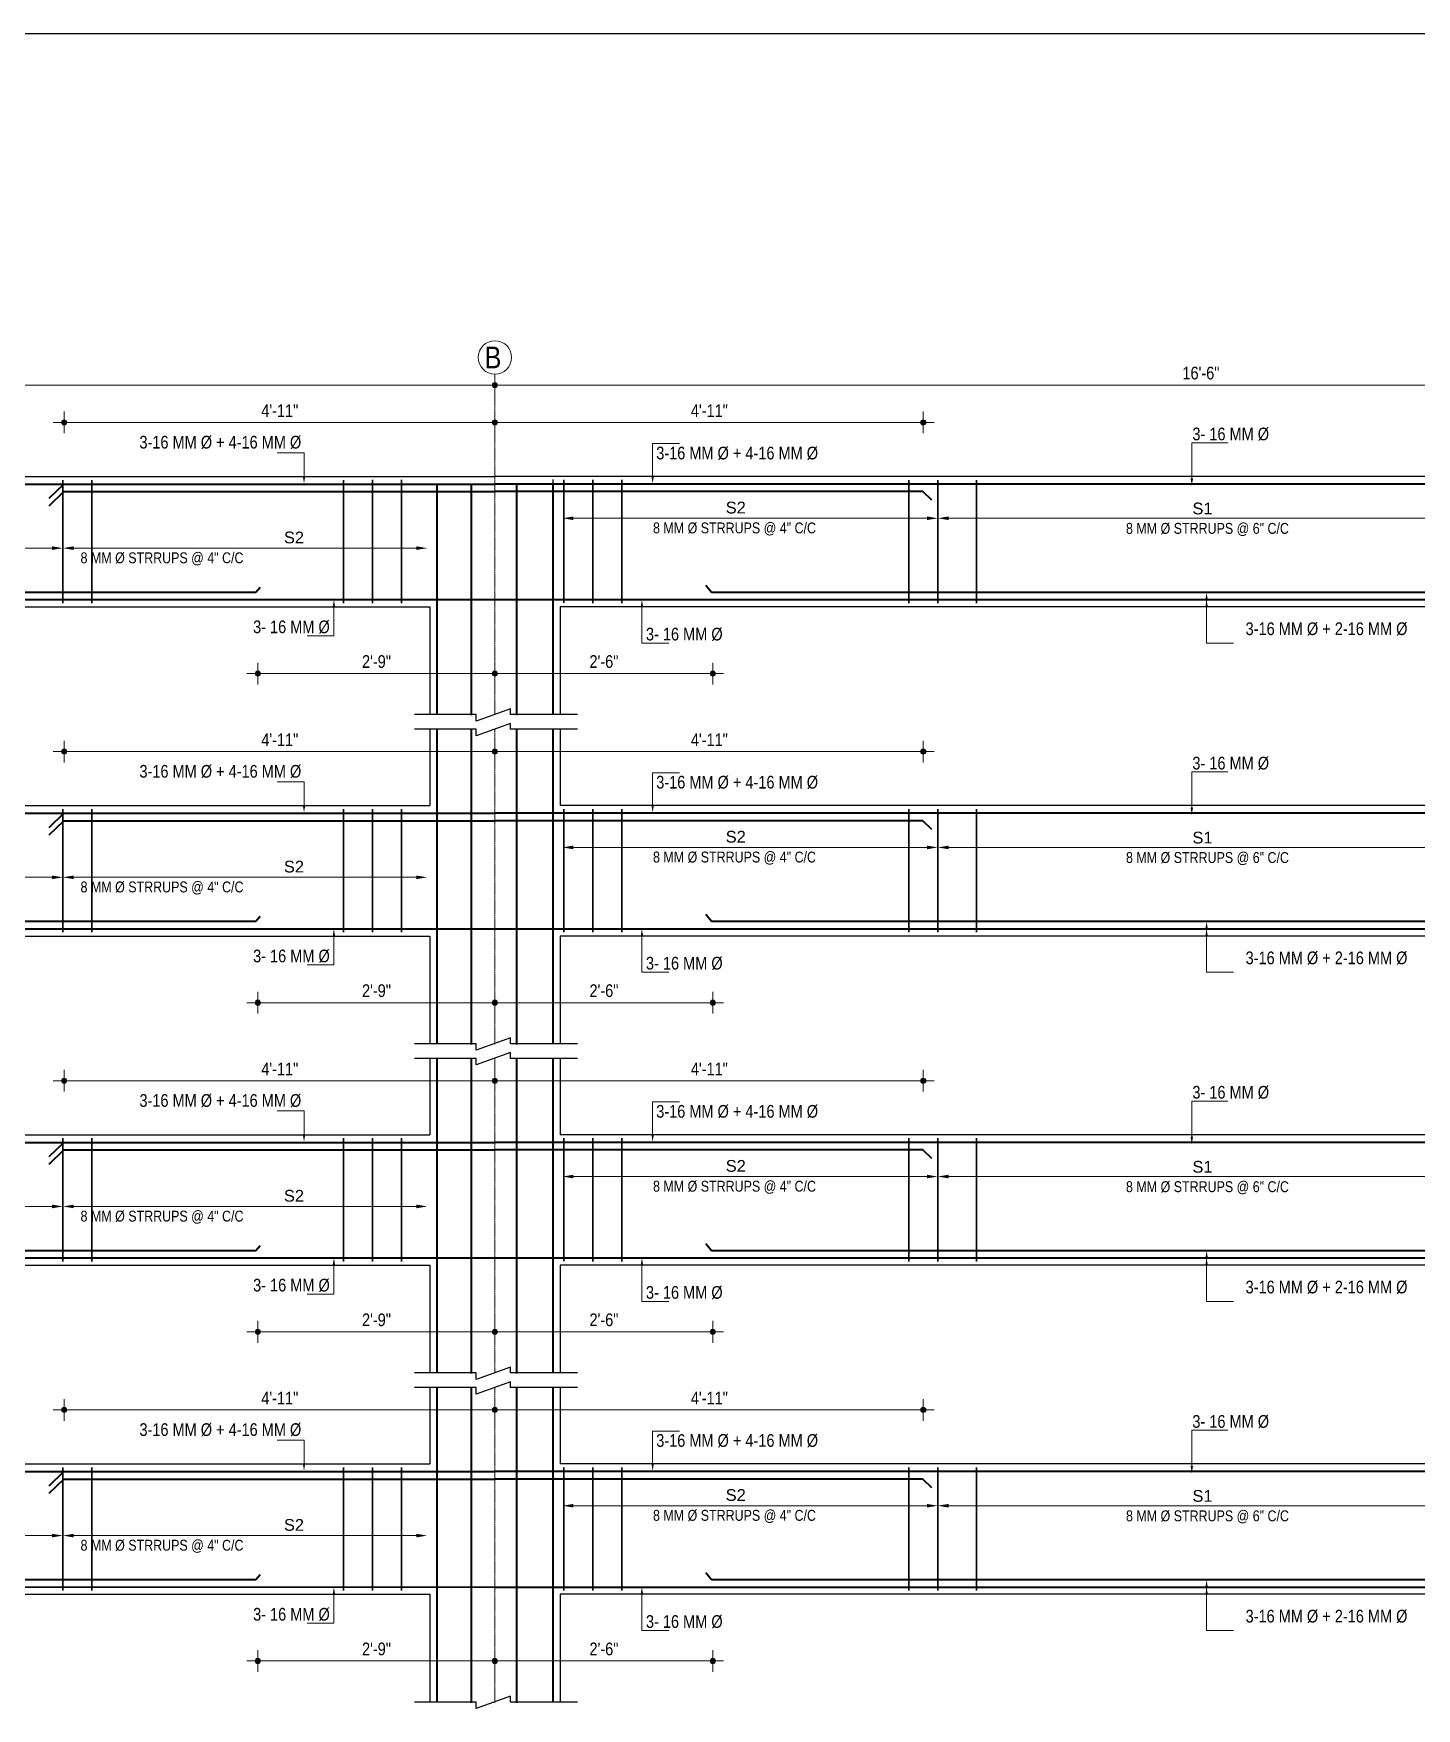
# Model space of a CAD drawing. Header units: inches. Extents: x 57837 to 133168, y 6972 to 27776.
# Drawn here: x 63798 to 64562, y 13902 to 14827 of the extents above; entities that cross this region are included whole.
import ezdxf

# ---------------------------------------------------------------- set-up
doc = ezdxf.new("R2010")
doc.units = ezdxf.units.IN
doc.header["$MEASUREMENT"] = 0
doc.linetypes.add('CENTER', pattern=[2, 1.25, -0.25, 0.25, -0.25])
doc.linetypes.add('CENTER2', pattern=[1.125, 0.75, -0.125, 0.125, -0.125])
for name, color, linetype, lineweight in [('CENTER', 9, 'CENTER', 5), ('DIM', 2, 'Continuous', 13), ('ROD', 1, 'Continuous', 40), ('STIRRUPS', 4, 'Continuous', 30)]:
    doc.layers.add(name, color=color, linetype=linetype, lineweight=lineweight)
for name, color, linetype in [('elevation', 3, 'Continuous'), ('text', 255, 'Continuous'), ('walls', 32, 'Continuous')]:
    doc.layers.add(name, color=color, linetype=linetype)
doc.styles.add('Arial', font='arial.ttf', dxfattribs={"height": 6.5})
doc.styles.get("Standard").update_dxf_attribs({"font": 'ARIALN.TTF', "height": 7})

msp = doc.modelspace()

# ---------------------------------------------------------------- hatches: boundary and pattern name
at = {"lineweight": 13}
h = msp.add_hatch(color=256, dxfattribs=at)
edge = h.paths.add_edge_path()
edge.add_arc((64053.24, 14632.74), 1.42, 180, 540)
h = msp.add_hatch(color=256, dxfattribs=at)
edge = h.paths.add_edge_path()
edge.add_arc((64053.24, 14632.74), 1.42, 0, 360)
h = msp.add_hatch(color=256, dxfattribs=at)
edge = h.paths.add_edge_path()
edge.add_arc((63815.42, 14612.09), 1.42, 180, 540)
h = msp.add_hatch(color=256, dxfattribs=at)
edge = h.paths.add_edge_path()
edge.add_arc((64053.24, 14612.09), 1.42, 180, 540)
h = msp.add_hatch(color=256, dxfattribs=at)
edge = h.paths.add_edge_path()
edge.add_arc((64053.24, 14612.09), 1.42, 0, 360)
h = msp.add_hatch(color=256, dxfattribs=at)
edge = h.paths.add_edge_path()
edge.add_arc((64289.81, 14612.09), 1.42, 0, 360)
h = msp.add_hatch(color=256, dxfattribs=at)
edge = h.paths.add_edge_path()
edge.add_arc((63922.33, 14473.46), 1.42, 180, 540)
h = msp.add_hatch(color=256, dxfattribs=at)
edge = h.paths.add_edge_path()
edge.add_arc((64053.24, 14473.46), 1.42, 0, 360)
h = msp.add_hatch(color=256, dxfattribs=at)
edge = h.paths.add_edge_path()
edge.add_arc((64053.24, 14473.46), 1.42, 180, 540)
h = msp.add_hatch(color=256, dxfattribs=at)
edge = h.paths.add_edge_path()
edge.add_arc((64173.52, 14473.46), 1.42, 0, 360)
h = msp.add_hatch(color=256, dxfattribs=at)
edge = h.paths.add_edge_path()
edge.add_arc((63815.42, 14430.35), 1.42, 180, 540)
h = msp.add_hatch(color=256, dxfattribs=at)
edge = h.paths.add_edge_path()
edge.add_arc((64053.24, 14430.35), 1.42, 180, 540)
h = msp.add_hatch(color=256, dxfattribs=at)
edge = h.paths.add_edge_path()
edge.add_arc((64053.24, 14430.35), 1.42, 0, 360)
h = msp.add_hatch(color=256, dxfattribs=at)
edge = h.paths.add_edge_path()
edge.add_arc((64289.81, 14430.35), 1.42, 0, 360)
h = msp.add_hatch(color=256, dxfattribs=at)
edge = h.paths.add_edge_path()
edge.add_arc((63922.33, 14291.72), 1.42, 180, 540)
h = msp.add_hatch(color=256, dxfattribs=at)
edge = h.paths.add_edge_path()
edge.add_arc((64053.24, 14291.72), 1.42, 180, 540)
h = msp.add_hatch(color=256, dxfattribs=at)
edge = h.paths.add_edge_path()
edge.add_arc((64053.24, 14291.72), 1.42, 0, 360)
h = msp.add_hatch(color=256, dxfattribs=at)
edge = h.paths.add_edge_path()
edge.add_arc((64173.52, 14291.72), 1.42, 0, 360)
h = msp.add_hatch(color=256, dxfattribs=at)
edge = h.paths.add_edge_path()
edge.add_arc((63815.42, 14248.62), 1.42, 180, 540)
h = msp.add_hatch(color=256, dxfattribs=at)
edge = h.paths.add_edge_path()
edge.add_arc((64053.24, 14248.62), 1.42, 180, 540)
h = msp.add_hatch(color=256, dxfattribs=at)
edge = h.paths.add_edge_path()
edge.add_arc((64053.24, 14248.62), 1.42, 0, 360)
h = msp.add_hatch(color=256, dxfattribs=at)
edge = h.paths.add_edge_path()
edge.add_arc((64289.81, 14248.62), 1.42, 0, 360)
h = msp.add_hatch(color=256, dxfattribs=at)
edge = h.paths.add_edge_path()
edge.add_arc((63922.33, 14109.99), 1.42, 180, 540)
h = msp.add_hatch(color=256, dxfattribs=at)
edge = h.paths.add_edge_path()
edge.add_arc((64053.24, 14109.99), 1.42, 180, 540)
h = msp.add_hatch(color=256, dxfattribs=at)
edge = h.paths.add_edge_path()
edge.add_arc((64053.24, 14109.99), 1.42, 0, 360)
h = msp.add_hatch(color=256, dxfattribs=at)
edge = h.paths.add_edge_path()
edge.add_arc((64173.52, 14109.99), 1.42, 0, 360)
h = msp.add_hatch(color=256, dxfattribs=at)
edge = h.paths.add_edge_path()
edge.add_arc((63815.42, 14066.88), 1.42, 180, 540)
h = msp.add_hatch(color=256, dxfattribs=at)
edge = h.paths.add_edge_path()
edge.add_arc((64053.24, 14066.88), 1.42, 180, 540)
h = msp.add_hatch(color=256, dxfattribs=at)
edge = h.paths.add_edge_path()
edge.add_arc((64053.24, 14066.88), 1.42, 0, 360)
h = msp.add_hatch(color=256, dxfattribs=at)
edge = h.paths.add_edge_path()
edge.add_arc((64289.81, 14066.88), 1.42, 0, 360)
h = msp.add_hatch(color=256, dxfattribs=at)
edge = h.paths.add_edge_path()
edge.add_arc((63922.33, 13928.25), 1.42, 180, 540)
h = msp.add_hatch(color=256, dxfattribs=at)
edge = h.paths.add_edge_path()
edge.add_arc((64053.24, 13928.25), 1.42, 180, 540)
h = msp.add_hatch(color=256, dxfattribs=at)
edge = h.paths.add_edge_path()
edge.add_arc((64053.24, 13928.25), 1.42, 0, 360)
h = msp.add_hatch(color=256, dxfattribs=at)
edge = h.paths.add_edge_path()
edge.add_arc((64173.52, 13928.25), 1.42, 0, 360)

# ---------------------------------------------------------------- linework, layer by layer
at = {"color": 1}
msp.add_line((62687.57, 14826.85), (66012.02, 14826.85), dxfattribs=at)
at = {"lineweight": 13}
for p, q in [((64059.24, 14632.74), (64047.24, 14632.74)), ((64047.24, 14632.74), (64059.24, 14632.74)), ((64053.24, 14626.74), (64053.24, 14638.74)), ((64053.24, 14638.74), (64053.24, 14626.74)), ((63815.42, 14606.09), (63815.42, 14618.09)), ((64053.24, 14606.09), (64053.24, 14618.09)), ((64053.24, 14618.09), (64053.24, 14606.09)), ((64289.81, 14618.09), (64289.81, 14606.09)), ((63821.42, 14612.09), (63809.42, 14612.09)), ((64059.24, 14612.09), (64047.24, 14612.09)), ((64047.24, 14612.09), (64059.24, 14612.09)), ((64283.81, 14612.09), (64295.81, 14612.09)), ((63922.33, 14467.46), (63922.33, 14479.46)), ((64053.24, 14479.46), (64053.24, 14467.46)), ((64053.24, 14467.46), (64053.24, 14479.46)), ((64173.52, 14479.46), (64173.52, 14467.46)), ((63928.33, 14473.46), (63916.33, 14473.46)), ((64047.24, 14473.46), (64059.24, 14473.46)), ((64059.24, 14473.46), (64047.24, 14473.46)), ((64167.52, 14473.46), (64179.52, 14473.46)), ((63821.42, 14430.35), (63809.42, 14430.35)), ((63815.42, 14424.35), (63815.42, 14436.35)), ((64059.24, 14430.35), (64047.24, 14430.35)), ((64047.24, 14430.35), (64059.24, 14430.35)), ((64053.24, 14424.35), (64053.24, 14436.35)), ((64053.24, 14436.35), (64053.24, 14424.35)), ((64283.81, 14430.35), (64295.81, 14430.35)), ((64289.81, 14436.35), (64289.81, 14424.35)), ((63928.33, 14291.72), (63916.33, 14291.72)), ((63922.33, 14285.72), (63922.33, 14297.72)), ((64059.24, 14291.72), (64047.24, 14291.72)), ((64047.24, 14291.72), (64059.24, 14291.72)), ((64053.24, 14285.72), (64053.24, 14297.72)), ((64053.24, 14297.72), (64053.24, 14285.72)), ((64167.52, 14291.72), (64179.52, 14291.72)), ((64173.52, 14297.72), (64173.52, 14285.72)), ((63815.42, 14242.62), (63815.42, 14254.62)), ((64053.24, 14242.62), (64053.24, 14254.62)), ((64053.24, 14254.62), (64053.24, 14242.62)), ((64289.81, 14254.62), (64289.81, 14242.62)), ((63821.42, 14248.62), (63809.42, 14248.62)), ((64059.24, 14248.62), (64047.24, 14248.62)), ((64047.24, 14248.62), (64059.24, 14248.62)), ((64283.81, 14248.62), (64295.81, 14248.62)), ((63922.33, 14103.99), (63922.33, 14115.99)), ((64053.24, 14103.99), (64053.24, 14115.99)), ((64053.24, 14115.99), (64053.24, 14103.99)), ((64173.52, 14115.99), (64173.52, 14103.99)), ((63928.33, 14109.99), (63916.33, 14109.99)), ((64059.24, 14109.99), (64047.24, 14109.99)), ((64047.24, 14109.99), (64059.24, 14109.99)), ((64167.52, 14109.99), (64179.52, 14109.99)), ((63821.42, 14066.88), (63809.42, 14066.88)), ((63815.42, 14060.88), (63815.42, 14072.88)), ((64059.24, 14066.88), (64047.24, 14066.88)), ((64047.24, 14066.88), (64059.24, 14066.88)), ((64053.24, 14060.88), (64053.24, 14072.88)), ((64053.24, 14072.88), (64053.24, 14060.88)), ((64283.81, 14066.88), (64295.81, 14066.88)), ((64289.81, 14072.88), (64289.81, 14060.88)), ((63928.33, 13928.25), (63916.33, 13928.25)), ((63922.33, 13922.25), (63922.33, 13934.25)), ((64059.24, 13928.25), (64047.24, 13928.25)), ((64047.24, 13928.25), (64059.24, 13928.25)), ((64053.24, 13922.25), (64053.24, 13934.25)), ((64053.24, 13934.25), (64053.24, 13922.25)), ((64167.52, 13928.25), (64179.52, 13928.25)), ((64173.52, 13934.25), (64173.52, 13922.25))]:
    msp.add_line(p, q, dxfattribs=at)
for p, q in [((63346, 14582.26), (64053.24, 14582.26)), ((64749.59, 14582.26), (64053.24, 14582.26)), ((63298.14, 14510.26), (64017.24, 14510.26)), ((64017.24, 14510.26), (64017.24, 14450.78)), ((64017.24, 14510.26), (64017.24, 14450.78)), ((64017.24, 14510.26), (64017.24, 14450.78)), ((64089.24, 14510.26), (64089.24, 14450.78)), ((64797.46, 14510.26), (64089.24, 14510.26)), ((64089.24, 14510.26), (64089.24, 14450.78)), ((64089.24, 14510.26), (64089.24, 14450.78)), ((64089.24, 14510.26), (64089.24, 14450.78)), ((64017.24, 14442.66), (64017.24, 14400.53)), ((64017.24, 14442.66), (64017.24, 14400.53)), ((64089.24, 14442.66), (64089.24, 14400.53)), ((64089.24, 14442.66), (64089.24, 14400.53)), ((64089.24, 14442.66), (64089.24, 14400.53)), ((64089.24, 14442.66), (64089.24, 14400.89)), ((64089.24, 14442.66), (64089.24, 14400.53)), ((63346, 14400.53), (64017.24, 14400.53)), ((64749.59, 14400.53), (64089.24, 14400.53)), ((63298.14, 14328.53), (64017.24, 14328.53)), ((64017.24, 14328.53), (64017.24, 14269.04)), ((64017.24, 14328.53), (64017.24, 14269.04)), ((64017.24, 14328.53), (64017.24, 14269.04)), ((64089.24, 14328.53), (64089.24, 14269.04)), ((64797.46, 14328.53), (64089.24, 14328.53)), ((64089.24, 14328.53), (64089.24, 14269.04)), ((64089.24, 14328.53), (64089.24, 14269.04)), ((64089.24, 14328.53), (64089.24, 14269.04)), ((64017.24, 14260.92), (64017.24, 14218.79)), ((64017.24, 14260.92), (64017.24, 14218.79)), ((64089.24, 14260.92), (64089.24, 14218.79)), ((64089.24, 14260.92), (64089.24, 14218.79)), ((64089.24, 14260.92), (64089.24, 14218.79)), ((64089.24, 14260.92), (64089.24, 14219.16)), ((64089.24, 14260.92), (64089.24, 14218.79)), ((63346, 14218.79), (64017.24, 14218.79)), ((64749.59, 14218.79), (64089.24, 14218.79)), ((63298.14, 14146.79), (64017.24, 14146.79)), ((64017.24, 14146.79), (64017.24, 14087.31)), ((64017.24, 14146.79), (64017.24, 14087.31)), ((64017.24, 14146.79), (64017.24, 14087.31)), ((64089.24, 14146.79), (64089.24, 14087.31)), ((64797.46, 14146.79), (64089.24, 14146.79)), ((64089.24, 14146.79), (64089.24, 14087.31)), ((64089.24, 14146.79), (64089.24, 14087.31)), ((64089.24, 14146.79), (64089.24, 14087.31)), ((64017.24, 14079.19), (64017.24, 14037.06)), ((64017.24, 14079.19), (64017.24, 14037.06)), ((64089.24, 14079.19), (64089.24, 14037.06)), ((64089.24, 14079.19), (64089.24, 14037.06)), ((64089.24, 14079.19), (64089.24, 14037.06)), ((64089.24, 14079.19), (64089.24, 14037.42)), ((64089.24, 14079.19), (64089.24, 14037.06)), ((63346, 14037.06), (64017.24, 14037.06)), ((64749.59, 14037.06), (64089.24, 14037.06)), ((63298.14, 13965.06), (64017.24, 13965.06)), ((64017.24, 13965.06), (64017.24, 13905.57)), ((64017.24, 13965.06), (64017.24, 13905.57)), ((64017.24, 13965.06), (64017.24, 13905.57)), ((64089.24, 13965.06), (64089.24, 13905.57)), ((64797.46, 13965.06), (64089.24, 13965.06)), ((64089.24, 13965.06), (64089.24, 13905.57)), ((64089.24, 13965.06), (64089.24, 13905.57)), ((64089.24, 13965.06), (64089.24, 13905.57))]:
    msp.add_line(p, q)
for centre in [(64053.24, 14632.74), (64053.24, 14632.74), (63815.42, 14612.09), (64053.24, 14612.09), (64053.24, 14612.09), (64289.81, 14612.09), (63922.33, 14473.46), (64053.24, 14473.46), (64053.24, 14473.46), (64173.52, 14473.46), (63815.42, 14430.35), (64053.24, 14430.35), (64053.24, 14430.35), (64289.81, 14430.35), (63922.33, 14291.72), (64053.24, 14291.72), (64053.24, 14291.72), (64173.52, 14291.72), (63815.42, 14248.62), (64053.24, 14248.62), (64053.24, 14248.62), (64289.81, 14248.62), (63922.33, 14109.99), (64053.24, 14109.99), (64053.24, 14109.99), (64173.52, 14109.99), (63815.42, 14066.88), (64053.24, 14066.88), (64053.24, 14066.88), (64289.81, 14066.88), (63922.33, 13928.25), (64053.24, 13928.25), (64053.24, 13928.25), (64173.52, 13928.25)]:
    msp.add_circle(centre, 1.42, dxfattribs=at)
at = {"layer": 'CENTER', "linetype": 'CENTER2', "lineweight": 5}
for p, q in [((64053.24, 14638.74), (64053.24, 14450.62)), ((64053.24, 14442.81), (64053.24, 14268.88)), ((64053.24, 14261.08), (64053.24, 14087.15)), ((64053.24, 14079.34), (64053.24, 13905.41))]:
    msp.add_line(p, q, dxfattribs=at)
at = {"layer": 'DIM'}
for p, q in [((64049.24, 14632.74), (63266.14, 14632.74)), ((64057.24, 14632.74), (64829.46, 14632.74)), ((64049.24, 14612.09), (63819.42, 14612.09)), ((64285.81, 14612.09), (64057.24, 14612.09)), ((64049.24, 14473.46), (63926.33, 14473.46)), ((64057.24, 14473.46), (64169.52, 14473.46)), ((64049.24, 14430.35), (63819.42, 14430.35)), ((64285.81, 14430.35), (64057.24, 14430.35)), ((64049.24, 14291.72), (63926.33, 14291.72)), ((64057.24, 14291.72), (64169.52, 14291.72)), ((64049.24, 14248.62), (63819.42, 14248.62)), ((64285.81, 14248.62), (64057.24, 14248.62)), ((64049.24, 14109.99), (63926.33, 14109.99)), ((64057.24, 14109.99), (64169.52, 14109.99)), ((64049.24, 14066.88), (63819.42, 14066.88)), ((64285.81, 14066.88), (64057.24, 14066.88)), ((64049.24, 13928.25), (63926.33, 13928.25)), ((64057.24, 13928.25), (64169.52, 13928.25))]:
    msp.add_line(p, q, dxfattribs=at)
at = {"layer": 'DIM', "ltscale": 3}
for p, q in [((63947.85, 14595.39), (63933.01, 14595.39)), ((63947.85, 14582.38), (63947.85, 14595.39)), ((64140.36, 14582.38), (64140.36, 14600.39)), ((64140.36, 14600.39), (64155.2, 14600.39)), ((64140.36, 14400.65), (64140.36, 14418.65)), ((64140.36, 14418.65), (64155.2, 14418.65)), ((63947.85, 14413.65), (63933.01, 14413.65)), ((63947.85, 14400.65), (63947.85, 14413.65)), ((64140.36, 14218.91), (64140.36, 14236.92)), ((64140.36, 14236.92), (64155.2, 14236.92)), ((63947.85, 14231.92), (63933.01, 14231.92)), ((63947.85, 14218.91), (63947.85, 14231.92)), ((63947.85, 14050.18), (63933.01, 14050.18)), ((63947.85, 14037.18), (63947.85, 14050.18)), ((64140.36, 14037.18), (64140.36, 14055.18)), ((64140.36, 14055.18), (64155.2, 14055.18))]:
    msp.add_line(p, q, dxfattribs=at)
at = {"layer": 'DIM', "lineweight": 13}
for p, q in [((64438.07, 14581.16), (64438.07, 14600.87)), ((64438.07, 14600.87), (64457.94, 14600.87)), ((64438.07, 14399.43), (64438.07, 14419.14)), ((64438.07, 14419.14), (64457.94, 14419.14)), ((64438.07, 14217.69), (64438.07, 14237.4)), ((64438.07, 14237.4), (64457.94, 14237.4)), ((64438.07, 14035.96), (64438.07, 14055.67)), ((64438.07, 14055.67), (64457.94, 14055.67))]:
    msp.add_line(p, q, dxfattribs=at)
at = {"layer": 'DIM', "lineweight": 9}
for p, q in [((64096.62, 14559.19), (64291.81, 14559.19)), ((64582.89, 14559.19), (64303.81, 14559.19)), ((63506.71, 14542.69), (63808.67, 14542.69)), ((64009.85, 14542.69), (63820.67, 14542.69)), ((64096.62, 14377.45), (64291.81, 14377.45)), ((64582.89, 14377.45), (64303.81, 14377.45)), ((63506.71, 14360.95), (63808.67, 14360.95)), ((64009.85, 14360.95), (63820.67, 14360.95)), ((64096.62, 14195.72), (64291.81, 14195.72)), ((64582.89, 14195.72), (64303.81, 14195.72)), ((63506.71, 14179.22), (63808.67, 14179.22)), ((64009.86, 14179.22), (63820.67, 14179.22)), ((64096.62, 14013.98), (64291.81, 14013.98)), ((64582.89, 14013.98), (64303.81, 14013.98)), ((63506.71, 13997.48), (63808.67, 13997.48)), ((64009.85, 13997.48), (63820.67, 13997.48))]:
    msp.add_line(p, q, dxfattribs=at)
at = {"layer": 'DIM', "ltscale": 3, "extrusion": (0, 0, -1)}
for p, q in [((64446.23, 14514.28), (64446.23, 14490.28)), ((63964.35, 14510.29), (63964.35, 14494.28)), ((64134.42, 14510.29), (64134.42, 14490.28)), ((64446.23, 14510.29), (64446.23, 14490.28)), ((63964.35, 14494.28), (63949.51, 14494.28)), ((64134.42, 14490.28), (64149.26, 14490.28)), ((64446.23, 14490.28), (64461.07, 14490.28)), ((64446.23, 14490.28), (64461.07, 14490.28)), ((63964.35, 14328.56), (63964.35, 14312.55)), ((64134.42, 14328.56), (64134.42, 14308.55)), ((64446.23, 14332.55), (64446.23, 14308.55)), ((64446.23, 14328.56), (64446.23, 14308.55)), ((63964.35, 14312.55), (63949.51, 14312.55)), ((64134.42, 14308.55), (64149.26, 14308.55)), ((64446.23, 14308.55), (64461.07, 14308.55)), ((64446.23, 14308.55), (64461.07, 14308.55)), ((64446.23, 14150.81), (64446.23, 14126.81)), ((63964.35, 14146.82), (63964.35, 14130.81)), ((64134.42, 14146.82), (64134.42, 14126.81)), ((64446.23, 14146.82), (64446.23, 14126.81)), ((63964.35, 14130.81), (63949.51, 14130.81)), ((64134.42, 14126.81), (64149.26, 14126.81)), ((64446.23, 14126.81), (64461.07, 14126.81)), ((64446.23, 14126.81), (64461.07, 14126.81)), ((63964.35, 13965.09), (63964.35, 13949.08)), ((64134.42, 13965.09), (64134.42, 13945.08)), ((64446.23, 13969.08), (64446.23, 13945.08)), ((64446.23, 13965.09), (64446.23, 13945.08)), ((63964.35, 13949.08), (63949.51, 13949.08)), ((64134.42, 13945.08), (64149.26, 13945.08)), ((64446.23, 13945.08), (64461.07, 13945.08)), ((64446.23, 13945.08), (64461.07, 13945.08))]:
    msp.add_line(p, q, dxfattribs=at)
at = {"layer": 'DIM'}
msp.add_circle((64053.24, 14647.97), 9.23, dxfattribs=at)
at = {"layer": 'DIM', "ltscale": 3}
for points in [[(63948.52, 14582.38), (63947.85, 14578.38), (63947.19, 14582.38)], [(64141.03, 14582.38), (64140.36, 14578.38), (64139.69, 14582.38)], [(63948.52, 14400.65), (63947.85, 14396.65), (63947.19, 14400.65)], [(64141.03, 14400.65), (64140.36, 14396.65), (64139.69, 14400.65)], [(63948.52, 14218.91), (63947.85, 14214.91), (63947.19, 14218.91)], [(64141.03, 14218.91), (64140.36, 14214.91), (64139.69, 14218.91)], [(63948.52, 14037.18), (63947.85, 14033.18), (63947.19, 14037.18)], [(64141.03, 14037.18), (64140.36, 14033.18), (64139.69, 14037.18)]]:
    msp.add_solid(points, dxfattribs=at)
at = {"layer": 'DIM', "lineweight": 13}
for points in [[(64438.74, 14581.16), (64438.07, 14577.16), (64437.4, 14581.16)], [(64438.74, 14399.43), (64438.07, 14395.43), (64437.4, 14399.43)], [(64438.74, 14217.69), (64438.07, 14213.69), (64437.4, 14217.69)], [(64438.74, 14035.96), (64438.07, 14031.96), (64437.4, 14035.96)]]:
    msp.add_solid(points, dxfattribs=at)
at = {"layer": 'DIM'}
for points in [[(64096.62, 14560.19), (64096.62, 14558.19), (64090.62, 14559.19)], [(64291.81, 14560.19), (64291.81, 14558.19), (64297.81, 14559.19)], [(64303.81, 14560.19), (64303.81, 14558.19), (64297.81, 14559.19)], [(63808.67, 14543.69), (63808.67, 14541.69), (63814.67, 14542.69)], [(63820.67, 14543.69), (63820.67, 14541.69), (63814.67, 14542.69)], [(64009.85, 14543.69), (64009.85, 14541.69), (64015.85, 14542.69)], [(64096.62, 14378.45), (64096.62, 14376.45), (64090.62, 14377.45)], [(64291.81, 14378.45), (64291.81, 14376.45), (64297.81, 14377.45)], [(64303.81, 14378.45), (64303.81, 14376.45), (64297.81, 14377.45)], [(63808.67, 14361.95), (63808.67, 14359.95), (63814.67, 14360.95)], [(63820.67, 14361.95), (63820.67, 14359.95), (63814.67, 14360.95)], [(64009.85, 14361.95), (64009.85, 14359.95), (64015.85, 14360.95)], [(64096.62, 14196.72), (64096.62, 14194.72), (64090.62, 14195.72)], [(64291.81, 14196.72), (64291.81, 14194.72), (64297.81, 14195.72)], [(64303.81, 14196.72), (64303.81, 14194.72), (64297.81, 14195.72)], [(63808.67, 14180.22), (63808.67, 14178.22), (63814.67, 14179.22)], [(63820.67, 14180.22), (63820.67, 14178.22), (63814.67, 14179.22)], [(64009.86, 14180.22), (64009.86, 14178.22), (64015.86, 14179.22)], [(64096.62, 14014.98), (64096.62, 14012.98), (64090.62, 14013.98)], [(64291.81, 14014.98), (64291.81, 14012.98), (64297.81, 14013.98)], [(64303.81, 14014.98), (64303.81, 14012.98), (64297.81, 14013.98)], [(63808.67, 13998.48), (63808.67, 13996.48), (63814.67, 13997.48)], [(63820.67, 13998.48), (63820.67, 13996.48), (63814.67, 13997.48)], [(64009.85, 13998.48), (64009.85, 13996.48), (64015.85, 13997.48)]]:
    msp.add_solid(points, dxfattribs=at)
at = {"layer": 'DIM', "ltscale": 3, "extrusion": (0, 0, -1)}
for points in [[(-63965.02, 14510.29), (-63964.35, 14514.29), (-63963.69, 14510.29)], [(-64135.09, 14510.29), (-64134.42, 14514.29), (-64133.76, 14510.29)], [(-64446.9, 14514.28), (-64446.23, 14518.28), (-64445.57, 14514.28)], [(-64446.9, 14510.29), (-64446.23, 14514.29), (-64445.57, 14510.29)], [(-64446.9, 14332.55), (-64446.23, 14336.55), (-64445.57, 14332.55)], [(-63965.02, 14328.56), (-63964.35, 14332.56), (-63963.69, 14328.56)], [(-64135.09, 14328.56), (-64134.42, 14332.56), (-64133.76, 14328.56)], [(-64446.9, 14328.56), (-64446.23, 14332.56), (-64445.57, 14328.56)], [(-63965.02, 14146.82), (-63964.35, 14150.82), (-63963.69, 14146.82)], [(-64135.09, 14146.82), (-64134.42, 14150.82), (-64133.76, 14146.82)], [(-64446.9, 14150.81), (-64446.23, 14154.81), (-64445.57, 14150.81)], [(-64446.9, 14146.82), (-64446.23, 14150.82), (-64445.57, 14146.82)], [(-63965.02, 13965.09), (-63964.35, 13969.09), (-63963.69, 13965.09)], [(-64135.09, 13965.09), (-64134.42, 13969.09), (-64133.76, 13965.09)], [(-64446.9, 13969.08), (-64446.23, 13973.08), (-64445.57, 13969.08)], [(-64446.9, 13965.09), (-64446.23, 13969.09), (-64445.57, 13965.09)]]:
    msp.add_solid(points, dxfattribs=at)
at = {"layer": 'elevation'}
for p, q in [((64085.24, 14580.63), (64085.24, 14540.63)), ((64017.24, 14442.66), (64017.24, 14400.89)), ((64089.24, 14442.66), (64089.24, 14400.89)), ((64085.24, 14398.89), (64085.24, 14358.9)), ((64017.24, 14260.92), (64017.24, 14219.16)), ((64089.24, 14260.92), (64089.24, 14219.16)), ((64085.24, 14217.16), (64085.24, 14177.16)), ((64017.24, 14079.19), (64017.24, 14037.42)), ((64089.24, 14079.19), (64089.24, 14037.42)), ((64085.24, 14035.42), (64085.24, 13995.43))]:
    msp.add_line(p, q, dxfattribs=at)
at = {"layer": 'ROD'}
for p, q in [((63499.97, 14578.11), (64053.24, 14578.06)), ((63807.07, 14570.23), (63815.29, 14578.08)), ((63815.29, 14578.08), (64053.24, 14578.06)), ((64021.24, 14578.06), (64021.24, 14450.78)), ((64021.24, 14578.06), (64021.24, 14450.78)), ((64040.12, 14578.06), (64040.12, 14450.41)), ((64833.46, 14578.06), (64053.24, 14578.06)), ((64065.12, 14578.06), (64065.12, 14450.41)), ((64085.24, 14578.06), (64085.24, 14450.78)), ((64085.24, 14578.06), (64085.24, 14450.78)), ((64085.24, 14578.06), (64085.24, 14450.78)), ((64085.24, 14578.06), (64085.24, 14450.78)), ((63807.07, 14566.05), (63815.29, 14573.91)), ((63815.29, 14573.91), (64053.24, 14573.89)), ((64289.47, 14573.89), (64053.24, 14573.89)), ((64294.47, 14569.11), (64289.47, 14573.89)), ((63923.61, 14520.96), (63921.33, 14518.24)), ((64172.81, 14518.24), (64169.78, 14522.1)), ((63225.94, 14514.41), (64053.24, 14514.25)), ((63921.33, 14518.24), (63385.05, 14518.24)), ((64053.24, 14514.25), (64736.89, 14514.25)), ((64715.09, 14518.24), (64172.81, 14518.24)), ((64021.24, 14442.66), (64021.24, 14269.04)), ((64021.24, 14442.66), (64021.24, 14269.04)), ((64040.12, 14442.29), (64040.12, 14268.68)), ((64065.12, 14442.29), (64065.12, 14268.68)), ((64085.24, 14442.66), (64085.24, 14269.04)), ((64085.24, 14442.66), (64085.24, 14269.04)), ((64085.24, 14442.66), (64085.24, 14269.04)), ((64085.24, 14442.66), (64085.24, 14269.04)), ((63262.14, 14396.4), (64053.24, 14396.33)), ((63807.07, 14388.49), (63815.29, 14396.35)), ((63807.07, 14384.32), (63815.29, 14392.18)), ((63815.29, 14396.35), (64053.24, 14396.33)), ((63815.29, 14392.18), (64053.24, 14392.15)), ((64833.46, 14396.33), (64053.24, 14396.33)), ((64289.47, 14392.15), (64053.24, 14392.15)), ((64294.47, 14387.37), (64289.47, 14392.15)), ((63921.33, 14336.51), (63385.05, 14336.51)), ((63923.61, 14339.22), (63921.33, 14336.51)), ((64172.81, 14336.51), (64169.78, 14340.37)), ((64715.09, 14336.51), (64172.81, 14336.51)), ((63230.14, 14332.67), (64053.24, 14332.52)), ((64053.24, 14332.52), (64736.89, 14332.52)), ((64021.24, 14260.92), (64021.24, 14087.31)), ((64021.24, 14260.92), (64021.24, 14087.31)), ((64040.12, 14260.55), (64040.12, 14086.94)), ((64065.12, 14260.55), (64065.12, 14086.94)), ((64085.24, 14260.92), (64085.24, 14087.31)), ((64085.24, 14260.92), (64085.24, 14087.31)), ((64085.24, 14260.92), (64085.24, 14087.31)), ((64085.24, 14260.92), (64085.24, 14087.31)), ((63262.14, 14214.67), (64053.24, 14214.59)), ((63807.07, 14206.76), (63815.29, 14214.61)), ((63807.07, 14202.58), (63815.29, 14210.44)), ((63815.29, 14214.61), (64053.24, 14214.59)), ((63815.29, 14210.44), (64053.24, 14210.42)), ((64833.46, 14214.59), (64053.24, 14214.59)), ((64289.47, 14210.42), (64053.24, 14210.42)), ((64294.47, 14205.64), (64289.47, 14210.42)), ((63230.14, 14150.94), (64053.24, 14150.78)), ((63921.33, 14154.77), (63385.05, 14154.77)), ((63923.61, 14157.49), (63921.33, 14154.77)), ((64053.24, 14150.78), (64736.89, 14150.78)), ((64172.81, 14154.77), (64169.78, 14158.63)), ((64715.09, 14154.77), (64172.81, 14154.77)), ((64021.24, 14079.19), (64021.24, 13905.57)), ((64021.24, 14079.19), (64021.24, 13905.57)), ((64040.12, 14078.82), (64040.12, 13905.21)), ((64065.12, 14078.82), (64065.12, 13905.21)), ((64085.24, 14079.19), (64085.24, 13905.57)), ((64085.24, 14079.19), (64085.24, 13905.57)), ((64085.24, 14079.19), (64085.24, 13905.57)), ((64085.24, 14079.19), (64085.24, 13905.57)), ((63262.14, 14032.93), (64053.24, 14032.86)), ((63807.07, 14025.02), (63815.29, 14032.88)), ((63815.29, 14032.88), (64053.24, 14032.86)), ((64833.46, 14032.86), (64053.24, 14032.86)), ((63807.07, 14020.85), (63815.29, 14028.71)), ((63815.29, 14028.71), (64053.24, 14028.68)), ((64289.47, 14028.68), (64053.24, 14028.68)), ((64294.47, 14023.9), (64289.47, 14028.68)), ((63923.61, 13975.75), (63921.33, 13973.04)), ((64172.81, 13973.04), (64169.78, 13976.9)), ((63230.14, 13969.2), (64053.24, 13969.05)), ((63921.33, 13973.04), (63385.05, 13973.04)), ((64053.24, 13969.05), (64736.89, 13969.05)), ((64715.09, 13973.04), (64172.81, 13973.04))]:
    msp.add_line(p, q, dxfattribs=at)
at = {"layer": 'STIRRUPS'}
for p, q in [((63814.67, 14580.31), (63814.67, 14512.31)), ((63830.67, 14580.31), (63830.67, 14512.31)), ((63830.67, 14580.31), (63830.67, 14512.31)), ((63969.67, 14580.31), (63969.67, 14512.31)), ((63985.67, 14580.34), (63985.67, 14512.34)), ((64001.67, 14580.34), (64001.67, 14512.34)), ((64091.33, 14580.34), (64091.33, 14512.46)), ((64091.33, 14580.34), (64091.33, 14512.46)), ((64107.33, 14580.34), (64107.33, 14512.34)), ((64123.33, 14580.34), (64123.33, 14512.34)), ((64281.81, 14580.31), (64281.81, 14512.31)), ((64297.81, 14580.31), (64297.81, 14512.31)), ((64297.81, 14580.31), (64297.81, 14512.31)), ((64319.27, 14580.31), (64319.27, 14512.31)), ((64319.27, 14580.31), (64319.27, 14512.31)), ((63814.67, 14398.57), (63814.67, 14330.57)), ((63830.67, 14398.57), (63830.67, 14330.57)), ((63830.67, 14398.57), (63830.67, 14330.57)), ((63969.67, 14398.57), (63969.67, 14330.57)), ((63985.67, 14398.6), (63985.67, 14330.6)), ((64001.67, 14398.6), (64001.67, 14330.6)), ((64091.33, 14398.6), (64091.33, 14330.72)), ((64091.33, 14398.6), (64091.33, 14330.72)), ((64107.33, 14398.6), (64107.33, 14330.6)), ((64123.33, 14398.6), (64123.33, 14330.6)), ((64281.81, 14398.57), (64281.81, 14330.57)), ((64297.81, 14398.57), (64297.81, 14330.57)), ((64297.81, 14398.57), (64297.81, 14330.57)), ((64319.27, 14398.57), (64319.27, 14330.57)), ((64319.27, 14398.57), (64319.27, 14330.57)), ((63814.67, 14216.84), (63814.67, 14148.84)), ((63830.67, 14216.84), (63830.67, 14148.84)), ((63830.67, 14216.84), (63830.67, 14148.84)), ((63969.67, 14216.84), (63969.67, 14148.84)), ((63985.67, 14216.87), (63985.67, 14148.87)), ((64001.67, 14216.87), (64001.67, 14148.87)), ((64091.33, 14216.87), (64091.33, 14148.99)), ((64091.33, 14216.87), (64091.33, 14148.99)), ((64107.33, 14216.87), (64107.33, 14148.87)), ((64123.33, 14216.87), (64123.33, 14148.87)), ((64281.81, 14216.84), (64281.81, 14148.84)), ((64297.81, 14216.84), (64297.81, 14148.84)), ((64297.81, 14216.84), (64297.81, 14148.84)), ((64319.27, 14216.84), (64319.27, 14148.84)), ((64319.27, 14216.84), (64319.27, 14148.84)), ((63814.67, 14035.1), (63814.67, 13967.1)), ((63830.67, 14035.1), (63830.67, 13967.1)), ((63830.67, 14035.1), (63830.67, 13967.1)), ((63969.67, 14035.1), (63969.67, 13967.1)), ((63985.67, 14035.13), (63985.67, 13967.13)), ((64001.67, 14035.13), (64001.67, 13967.13)), ((64091.33, 14035.13), (64091.33, 13967.25)), ((64091.33, 14035.13), (64091.33, 13967.25)), ((64107.33, 14035.13), (64107.33, 13967.13)), ((64123.33, 14035.13), (64123.33, 13967.13)), ((64281.81, 14035.1), (64281.81, 13967.1)), ((64297.81, 14035.1), (64297.81, 13967.1)), ((64297.81, 14035.1), (64297.81, 13967.1)), ((64319.27, 14035.1), (64319.27, 13967.1)), ((64319.27, 14035.1), (64319.27, 13967.1))]:
    msp.add_line(p, q, dxfattribs=at)
at = {"layer": 'walls', "color": 6}
for p, q in [((64042.83, 14450.78), (64008.85, 14450.78)), ((64061.86, 14454.02), (64042.83, 14447.22)), ((64042.83, 14447.22), (64042.83, 14450.78)), ((64061.86, 14450.78), (64061.86, 14454.02)), ((64098.92, 14450.78), (64061.86, 14450.78)), ((64042.83, 14442.66), (64008.85, 14442.66)), ((64061.86, 14445.89), (64042.83, 14439.1)), ((64042.83, 14439.1), (64042.83, 14442.66)), ((64061.86, 14442.66), (64061.86, 14445.89)), ((64098.92, 14442.66), (64061.86, 14442.66)), ((64061.86, 14272.28), (64042.83, 14265.48)), ((64061.86, 14269.04), (64061.86, 14272.28)), ((64042.83, 14269.04), (64008.85, 14269.04)), ((64042.83, 14265.48), (64042.83, 14269.04)), ((64061.86, 14264.16), (64042.83, 14257.36)), ((64098.92, 14269.04), (64061.86, 14269.04)), ((64061.86, 14260.92), (64061.86, 14264.16)), ((64042.83, 14260.92), (64008.85, 14260.92)), ((64042.83, 14257.36), (64042.83, 14260.92)), ((64098.92, 14260.92), (64061.86, 14260.92)), ((64042.83, 14087.31), (64008.85, 14087.31)), ((64061.86, 14090.55), (64042.83, 14083.75)), ((64042.83, 14083.75), (64042.83, 14087.31)), ((64061.86, 14087.31), (64061.86, 14090.55)), ((64098.92, 14087.31), (64061.86, 14087.31)), ((64042.83, 14079.19), (64008.85, 14079.19)), ((64061.86, 14082.42), (64042.83, 14075.63)), ((64042.83, 14075.63), (64042.83, 14079.19)), ((64061.86, 14079.19), (64061.86, 14082.42)), ((64098.92, 14079.19), (64061.86, 14079.19)), ((64042.83, 13905.57), (64008.85, 13905.57)), ((64061.86, 13908.81), (64042.83, 13902.01)), ((64042.83, 13902.01), (64042.83, 13905.57)), ((64061.86, 13905.57), (64061.86, 13908.81)), ((64098.92, 13905.57), (64061.86, 13905.57))]:
    msp.add_line(p, q, dxfattribs=at)

# ---------------------------------------------------------------- texts
at = {"layer": 'DIM'}
for s, p in [('16\'-6"', (64432.89, 14635.87)), ('4\'-11"', (63924.25, 14615.1)), ('4\'-11"', (64161.45, 14615.1)), ('2\'-9"', (63979.87, 14476.59)), ('2\'-6"', (64105.47, 14476.59)), ('4\'-11"', (63924.25, 14433.37)), ('4\'-11"', (64161.45, 14433.37)), ('2\'-9"', (63979.87, 14294.86)), ('2\'-6"', (64105.47, 14294.86)), ('4\'-11"', (63924.25, 14251.63)), ('4\'-11"', (64161.45, 14251.63)), ('2\'-9"', (63979.87, 14113.12)), ('2\'-6"', (64105.47, 14113.12)), ('4\'-11"', (63924.25, 14069.9)), ('4\'-11"', (64161.45, 14069.9)), ('2\'-9"', (63979.87, 13931.39)), ('2\'-6"', (64105.47, 13931.39))]:
    msp.add_text(s, height=7, dxfattribs=at).set_placement(p)
at = {"layer": 'DIM', "style": 'Arial'}
for s, p in [('S2', (64180.69, 14561.84)), ('S1', (64438.42, 14561.35)), ('S2', (63936.74, 14545.34)), ('S2', (64180.69, 14380.11)), ('S1', (64438.42, 14379.62)), ('S2', (63936.74, 14363.61)), ('S2', (64180.69, 14198.37)), ('S1', (64438.42, 14197.88)), ('S2', (63936.74, 14181.87)), ('S2', (64180.69, 14016.64)), ('S1', (64438.42, 14016.15)), ('S2', (63936.74, 14000.14))]:
    msp.add_text(s, height=6.5, dxfattribs=at).set_placement(p)
at = {"layer": 'text'}
for s, height, p in [('B', 12, (64047.65, 14641.97)), ('3-16 MM Ø + 4-16 MM Ø', 7, (63856.97, 14597.7)), ('3- 16 MM Ø', 7, (64438.4, 14602.23)), ('3-16 MM Ø + 4-16 MM Ø', 7, (64142.34, 14591.7)), ('8 MM Ø STRRUPS @ 4" C/C', 6, (64140.56, 14550.86)), ('8 MM Ø STRRUPS @ 6" C/C', 6, (64401.73, 14550.6)), ('8 MM Ø STRRUPS @ 4" C/C', 6, (63824.44, 14534.36)), ('3- 16 MM Ø', 7, (63919.73, 14495.74)), ('3-16 MM Ø + 2-16 MM Ø', 7, (64467.78, 14494.7)), ('3- 16 MM Ø', 7, (64136.66, 14491.74)), ('3- 16 MM Ø', 7, (64438.4, 14420.49)), ('3-16 MM Ø + 4-16 MM Ø', 7, (63856.97, 14415.97)), ('3-16 MM Ø + 4-16 MM Ø', 7, (64142.34, 14409.97)), ('8 MM Ø STRRUPS @ 4" C/C', 6, (64140.56, 14369.13)), ('8 MM Ø STRRUPS @ 6" C/C', 6, (64401.73, 14368.87)), ('8 MM Ø STRRUPS @ 4" C/C', 6, (63824.44, 14352.63)), ('3- 16 MM Ø', 7, (63919.73, 14314.01)), ('3- 16 MM Ø', 7, (64136.66, 14310.01)), ('3-16 MM Ø + 2-16 MM Ø', 7, (64467.78, 14312.97)), ('3- 16 MM Ø', 7, (64438.4, 14238.76)), ('3-16 MM Ø + 4-16 MM Ø', 7, (63856.97, 14234.23)), ('3-16 MM Ø + 4-16 MM Ø', 7, (64142.34, 14228.23)), ('8 MM Ø STRRUPS @ 4" C/C', 6, (64140.56, 14187.39)), ('8 MM Ø STRRUPS @ 6" C/C', 6, (64401.73, 14187.13)), ('8 MM Ø STRRUPS @ 4" C/C', 6, (63824.44, 14170.89)), ('3- 16 MM Ø', 7, (63919.73, 14132.27)), ('3- 16 MM Ø', 7, (64136.66, 14128.27)), ('3-16 MM Ø + 2-16 MM Ø', 7, (64467.78, 14131.23)), ('3-16 MM Ø + 4-16 MM Ø', 7, (63856.97, 14052.5)), ('3- 16 MM Ø', 7, (64438.4, 14057.02)), ('3-16 MM Ø + 4-16 MM Ø', 7, (64142.34, 14046.5)), ('8 MM Ø STRRUPS @ 4" C/C', 6, (64140.56, 14005.66)), ('8 MM Ø STRRUPS @ 6" C/C', 6, (64401.73, 14005.4)), ('8 MM Ø STRRUPS @ 4" C/C', 6, (63824.44, 13989.16)), ('3- 16 MM Ø', 7, (63919.73, 13950.54)), ('3-16 MM Ø + 2-16 MM Ø', 7, (64467.78, 13949.5)), ('3- 16 MM Ø', 7, (64136.66, 13946.54))]:
    msp.add_text(s, height=height, dxfattribs=at).set_placement(p)

doc.saveas('drawing.dxf')
